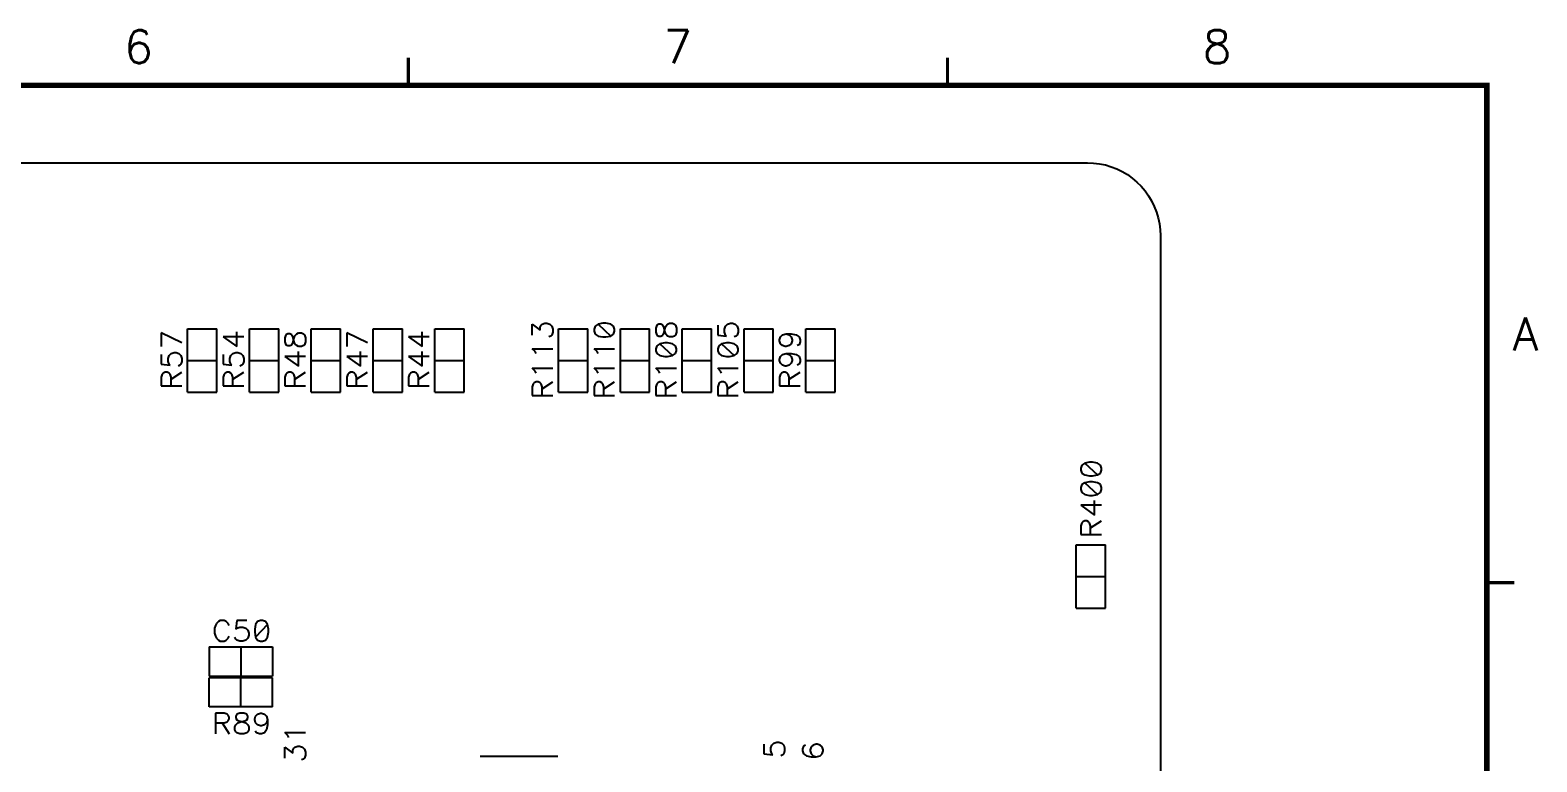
# Model space of a CAD drawing. Extents: x 295 to 953, y 10 to 290.
# Drawn here: x 750.3 to 886.5, y 223.8 to 290 of the extents above; entities that cross this region are included whole.
import ezdxf
from ezdxf.enums import TextEntityAlignment as Align

# ---------------------------------------------------------------- set-up
doc = ezdxf.new("R2010")
doc.units = 0
doc.header["$LTSCALE"] = 5
doc.header["$MEASUREMENT"] = 0
doc.layers.get('0').update_dxf_attribs({"linetype": 'CONTINUOUS', "lineweight": 25})
for name, color, linetype in [('DV-DPO-A6_BSK', 2, 'CONTINUOUS'), ('문자', 4, 'CONTINUOUS'), ('테두리', 3, 'CONTINUOUS')]:
    doc.layers.add(name, color=color, linetype=linetype)
doc.styles.get("Standard").update_dxf_attribs({"font": 'simplex.shx'})

# ---------------------------------------------------------------- blocks, each defined once
blk = doc.blocks.new('C')
at = {"layer": '테두리'}
blk.add_line((405, 285), (405, 15), dxfattribs=at)
for points, const_width in [([(307.5, 287.5), (307.5, 285)], 0.3), ([(356.25, 287.5), (356.25, 285)], 0.3), ([(15, 285), (15, 15), (405, 15), (405, 285), (15, 285)], 0.5), ([(407.5, 240), (405, 240)], 0.3)]:
    blk.add_lwpolyline(points, dxfattribs=dict(at, const_width=const_width))
at = {"layer": '문자'}
for s, p in [('6', (283.12, 288.5)), ('7', (331.88, 288.5)), ('8', (380.62, 288.5)), ('A', (408.5, 262.5))]:
    blk.add_text(s, height=3, dxfattribs=at).set_placement(p, align=Align.MIDDLE)

msp = doc.modelspace()

# ---------------------------------------------------------------- linework, layer by layer
at = {"layer": 'DV-DPO-A6_BSK', "color": 7}
for p, q in [((529.08, 278), (845.88, 278)), ((845.88, 278), (846.43, 277.97)), ((846.43, 277.97), (846.97, 277.91)), ((846.97, 277.91), (847.5, 277.8)), ((847.5, 277.8), (848.02, 277.64)), ((848.02, 277.64), (848.53, 277.44)), ((848.53, 277.44), (849.02, 277.2)), ((849.02, 277.2), (849.49, 276.92)), ((849.49, 276.92), (849.93, 276.61)), ((849.93, 276.61), (850.35, 276.25)), ((850.35, 276.25), (850.73, 275.87)), ((850.73, 275.87), (851.09, 275.45)), ((851.09, 275.45), (851.4, 275.01)), ((851.4, 275.01), (851.68, 274.54)), ((851.68, 274.54), (851.92, 274.05)), ((851.92, 274.05), (852.12, 273.54)), ((852.12, 273.54), (852.28, 273.02)), ((852.28, 273.02), (852.39, 272.48)), ((852.39, 272.48), (852.45, 271.94)), ((852.45, 271.94), (852.48, 271.4)), ((852.48, 271.4), (852.48, 75.6)), ((764.54, 257.25), (764.54, 262.97)), ((764.54, 262.97), (767.19, 262.97)), ((767.19, 257.25), (767.19, 262.97)), ((770.13, 257.25), (770.13, 262.97)), ((770.13, 262.97), (772.78, 262.97)), ((772.78, 257.25), (772.78, 262.97)), ((775.72, 257.25), (775.72, 262.97)), ((775.72, 262.97), (778.36, 262.97)), ((778.36, 257.25), (778.36, 262.97)), ((781.31, 257.25), (781.31, 262.97)), ((781.31, 262.97), (783.95, 262.97)), ((783.95, 257.25), (783.95, 262.97)), ((786.9, 257.25), (786.9, 262.97)), ((786.9, 262.97), (789.54, 262.97)), ((789.54, 257.25), (789.54, 262.97)), ((795.7, 262.41), (795.7, 263.38)), ((795.7, 263.38), (796.4, 262.85)), ((796.4, 263.12), (796.49, 263.29)), ((796.4, 262.85), (796.4, 263.12)), ((796.49, 263.29), (796.58, 263.38)), ((796.58, 263.38), (796.84, 263.47)), ((796.84, 263.47), (797.02, 263.47)), ((797.02, 263.47), (797.29, 263.38)), ((797.29, 263.38), (797.46, 263.21)), ((797.46, 263.21), (797.55, 262.94)), ((797.55, 262.94), (797.55, 262.67)), ((798.07, 257.25), (798.07, 262.97)), ((798.07, 262.97), (800.72, 262.97)), ((800.72, 257.25), (800.72, 262.97)), ((801.37, 263.21), (801.29, 262.94)), ((801.29, 262.94), (801.29, 262.76)), ((801.64, 263.38), (801.37, 263.21)), ((802.08, 263.47), (801.64, 263.38)), ((801.64, 263.38), (802.79, 262.32)), ((802.35, 263.47), (802.08, 263.47)), ((802.79, 263.38), (802.35, 263.47)), ((803.05, 263.21), (802.79, 263.38)), ((803.14, 262.94), (803.05, 263.21)), ((803.14, 262.76), (803.14, 262.94)), ((803.66, 257.25), (803.66, 262.97)), ((803.66, 262.97), (806.3, 262.97)), ((806.3, 257.25), (806.3, 262.97)), ((806.96, 263.29), (806.87, 263.03)), ((806.87, 263.03), (806.87, 262.67)), ((807.14, 263.38), (806.96, 263.29)), ((807.31, 263.38), (807.14, 263.38)), ((807.49, 263.29), (807.31, 263.38)), ((807.58, 263.12), (807.49, 263.29)), ((807.67, 262.76), (807.58, 263.12)), ((807.58, 262.59), (807.67, 262.94)), ((807.67, 262.94), (807.76, 263.21)), ((807.76, 263.21), (807.93, 263.38)), ((807.93, 263.38), (808.11, 263.47)), ((808.11, 263.47), (808.38, 263.47)), ((808.38, 263.47), (808.55, 263.38)), ((808.55, 263.38), (808.64, 263.29)), ((808.64, 263.29), (808.73, 263.03)), ((808.73, 263.03), (808.73, 262.67)), ((809.25, 257.25), (809.25, 262.97)), ((809.25, 262.97), (811.89, 262.97)), ((811.89, 257.25), (811.89, 262.97)), ((812.46, 263.29), (812.46, 262.41)), ((813.08, 262.94), (813.17, 263.21)), ((813.08, 262.67), (813.08, 262.94)), ((813.17, 263.21), (813.34, 263.38)), ((813.34, 263.38), (813.61, 263.47)), ((813.61, 263.47), (813.79, 263.47)), ((813.79, 263.47), (814.05, 263.38)), ((814.05, 263.38), (814.23, 263.21)), ((814.23, 263.21), (814.32, 262.94)), ((814.32, 262.94), (814.32, 262.67)), ((814.84, 257.25), (814.84, 262.97)), ((814.84, 262.97), (817.48, 262.97)), ((817.48, 257.25), (817.48, 262.97)), ((820.42, 257.25), (820.42, 262.97)), ((820.42, 262.97), (823.07, 262.97)), ((823.07, 257.25), (823.07, 262.97)), ((764.02, 261.71), (762.16, 262.6)), ((762.16, 262.6), (762.16, 261.36)), ((769.61, 262.24), (767.75, 262.24)), ((767.75, 262.24), (768.99, 261.36)), ((768.99, 261.36), (768.99, 262.69)), ((773.42, 262.42), (773.33, 262.15)), ((773.33, 262.15), (773.33, 261.8)), ((773.33, 261.8), (773.42, 261.53)), ((773.6, 262.51), (773.42, 262.42)), ((773.42, 261.53), (773.6, 261.45)), ((773.78, 262.51), (773.6, 262.51)), ((773.95, 262.42), (773.78, 262.51)), ((773.78, 261.45), (773.95, 261.53)), ((774.04, 262.24), (773.95, 262.42)), ((773.95, 261.53), (774.04, 261.71)), ((774.13, 261.89), (774.04, 262.24)), ((774.04, 261.71), (774.13, 262.07)), ((774.13, 262.07), (774.22, 262.33)), ((774.22, 261.62), (774.13, 261.89)), ((774.22, 262.33), (774.4, 262.51)), ((774.4, 261.45), (774.22, 261.62)), ((774.4, 262.51), (774.57, 262.6)), ((774.57, 262.6), (774.84, 262.6)), ((774.84, 262.6), (775.02, 262.51)), ((775.02, 262.51), (775.11, 262.42)), ((775.11, 261.53), (775.02, 261.45)), ((775.11, 262.42), (775.2, 262.15)), ((775.2, 261.8), (775.11, 261.53)), ((775.2, 262.15), (775.2, 261.8)), ((780.79, 261.71), (778.92, 262.6)), ((778.92, 262.6), (778.92, 261.36)), ((786.38, 262.24), (784.51, 262.24)), ((784.51, 262.24), (785.75, 261.36)), ((785.75, 261.36), (785.75, 262.69)), ((797.37, 262.32), (797.2, 262.23)), ((797.46, 262.41), (797.37, 262.32)), ((797.55, 262.67), (797.46, 262.41)), ((801.29, 262.76), (801.37, 262.5)), ((801.37, 262.5), (801.64, 262.32)), ((801.64, 262.32), (802.08, 262.23)), ((802.08, 262.23), (802.35, 262.23)), ((802.35, 262.23), (802.79, 262.32)), ((802.79, 262.32), (803.05, 262.5)), ((803.05, 262.5), (803.14, 262.76)), ((806.87, 262.67), (806.96, 262.41)), ((806.96, 262.41), (807.14, 262.32)), ((807.23, 261.61), (806.96, 261.44)), ((807.14, 262.32), (807.31, 262.32)), ((807.67, 261.7), (807.23, 261.61)), ((807.23, 261.61), (808.38, 260.55)), ((807.31, 262.32), (807.49, 262.41)), ((807.49, 262.41), (807.58, 262.59)), ((807.76, 262.5), (807.67, 262.76)), ((807.93, 261.7), (807.67, 261.7)), ((807.93, 262.32), (807.76, 262.5)), ((808.11, 262.23), (807.93, 262.32)), ((808.38, 261.61), (807.93, 261.7)), ((808.38, 262.23), (808.11, 262.23)), ((808.55, 262.32), (808.38, 262.23)), ((808.64, 261.44), (808.38, 261.61)), ((808.64, 262.41), (808.55, 262.32)), ((808.73, 262.67), (808.64, 262.41)), ((812.46, 262.41), (813.25, 262.32)), ((812.81, 261.61), (812.55, 261.44)), ((813.25, 261.7), (812.81, 261.61)), ((812.81, 261.61), (813.96, 260.55)), ((813.17, 262.41), (813.08, 262.67)), ((813.25, 262.32), (813.17, 262.41)), ((813.52, 261.7), (813.25, 261.7)), ((813.96, 261.61), (813.52, 261.7)), ((814.14, 262.32), (813.96, 262.23)), ((814.23, 261.44), (813.96, 261.61)), ((814.23, 262.41), (814.14, 262.32)), ((814.32, 262.67), (814.23, 262.41)), ((818.04, 261.98), (818.13, 262.24)), ((818.04, 261.89), (818.04, 261.98)), ((818.13, 261.62), (818.04, 261.89)), ((818.13, 262.24), (818.31, 262.42)), ((818.31, 261.45), (818.13, 261.62)), ((818.31, 262.42), (818.66, 262.51)), ((818.66, 262.51), (818.93, 262.42)), ((818.66, 262.51), (819.11, 262.51)), ((818.93, 262.42), (819.11, 262.24)), ((819.11, 261.62), (818.93, 261.45)), ((819.11, 262.51), (819.55, 262.42)), ((819.11, 262.24), (819.19, 261.98)), ((819.19, 261.89), (819.11, 261.62)), ((819.19, 261.98), (819.19, 261.89)), ((819.55, 262.42), (819.82, 262.24)), ((819.82, 261.53), (819.64, 261.45)), ((819.82, 262.24), (819.9, 261.98)), ((819.9, 261.8), (819.82, 261.53)), ((819.9, 261.98), (819.9, 261.8)), ((762.16, 260.65), (762.16, 259.76)), ((762.78, 260.29), (762.87, 260.56)), ((762.78, 260.02), (762.78, 260.29)), ((762.87, 260.56), (763.05, 260.73)), ((763.05, 260.73), (763.31, 260.82)), ((763.31, 260.82), (763.49, 260.82)), ((763.49, 260.82), (763.76, 260.73)), ((763.76, 260.73), (763.94, 260.56)), ((763.94, 260.56), (764.02, 260.29)), ((764.02, 260.29), (764.02, 260.02)), ((767.75, 260.65), (767.75, 259.76)), ((768.37, 260.29), (768.46, 260.56)), ((768.37, 260.02), (768.37, 260.29)), ((768.46, 260.56), (768.63, 260.73)), ((768.63, 260.73), (768.9, 260.82)), ((768.9, 260.82), (769.08, 260.82)), ((769.08, 260.82), (769.34, 260.73)), ((769.34, 260.73), (769.52, 260.56)), ((769.52, 260.56), (769.61, 260.29)), ((769.61, 260.29), (769.61, 260.02)), ((775.2, 260.47), (773.33, 260.47)), ((773.33, 260.47), (774.57, 259.58)), ((773.6, 261.45), (773.78, 261.45)), ((774.57, 261.36), (774.4, 261.45)), ((774.84, 261.36), (774.57, 261.36)), ((774.57, 259.58), (774.57, 260.91)), ((775.02, 261.45), (774.84, 261.36)), ((780.79, 260.47), (778.92, 260.47)), ((778.92, 260.47), (780.16, 259.58)), ((780.16, 259.58), (780.16, 260.91)), ((786.38, 260.47), (784.51, 260.47)), ((784.51, 260.47), (785.75, 259.58)), ((785.75, 259.58), (785.75, 260.91)), ((795.96, 260.91), (795.7, 261.17)), ((795.7, 261.17), (797.55, 261.17)), ((796.05, 260.73), (795.96, 260.91)), ((801.55, 260.91), (801.29, 261.17)), ((801.29, 261.17), (803.14, 261.17)), ((801.64, 260.73), (801.55, 260.91)), ((806.96, 261.44), (806.87, 261.17)), ((806.87, 261.17), (806.87, 260.99)), ((806.87, 260.99), (806.96, 260.73)), ((806.96, 260.73), (807.23, 260.55)), ((807.23, 260.55), (807.67, 260.47)), ((807.67, 260.47), (807.93, 260.47)), ((807.93, 260.47), (808.38, 260.55)), ((808.38, 260.55), (808.64, 260.73)), ((808.73, 261.17), (808.64, 261.44)), ((808.64, 260.73), (808.73, 260.99)), ((808.73, 260.99), (808.73, 261.17)), ((812.55, 261.44), (812.46, 261.17)), ((812.46, 261.17), (812.46, 260.99)), ((812.46, 260.99), (812.55, 260.73)), ((812.55, 260.73), (812.81, 260.55)), ((812.81, 260.55), (813.25, 260.47)), ((813.25, 260.47), (813.52, 260.47)), ((813.52, 260.47), (813.96, 260.55)), ((813.96, 260.55), (814.23, 260.73)), ((814.32, 261.17), (814.23, 261.44)), ((814.23, 260.73), (814.32, 260.99)), ((814.32, 260.99), (814.32, 261.17)), ((818.04, 260.2), (818.13, 260.47)), ((818.04, 260.11), (818.04, 260.2)), ((818.13, 260.47), (818.31, 260.65)), ((818.57, 261.36), (818.31, 261.45)), ((818.31, 260.65), (818.66, 260.73)), ((818.66, 261.36), (818.57, 261.36)), ((818.93, 261.45), (818.66, 261.36)), ((818.66, 260.73), (818.93, 260.65)), ((818.66, 260.73), (819.11, 260.73)), ((818.93, 260.65), (819.11, 260.47)), ((819.11, 260.73), (819.55, 260.65)), ((819.11, 260.47), (819.19, 260.2)), ((819.19, 260.2), (819.19, 260.11)), ((819.55, 260.65), (819.82, 260.47)), ((819.82, 260.47), (819.9, 260.2)), ((819.9, 260.2), (819.9, 260.02)), ((762.16, 259.76), (762.96, 259.67)), ((762.25, 258.87), (762.16, 258.6)), ((762.34, 258.96), (762.25, 258.87)), ((762.51, 259.05), (762.34, 258.96)), ((762.69, 259.05), (762.51, 259.05)), ((762.87, 258.96), (762.69, 259.05)), ((762.87, 259.76), (762.78, 260.02)), ((762.96, 259.67), (762.87, 259.76)), ((762.96, 258.87), (762.87, 258.96)), ((763.05, 258.6), (762.96, 258.87)), ((763.05, 258.42), (764.02, 259.05)), ((763.85, 259.67), (763.67, 259.58)), ((763.94, 259.76), (763.85, 259.67)), ((764.02, 260.02), (763.94, 259.76)), ((764.54, 260.11), (767.19, 260.11)), ((767.75, 259.76), (768.55, 259.67)), ((767.84, 258.87), (767.75, 258.6)), ((767.92, 258.96), (767.84, 258.87)), ((768.1, 259.05), (767.92, 258.96)), ((768.28, 259.05), (768.1, 259.05)), ((768.46, 258.96), (768.28, 259.05)), ((768.46, 259.76), (768.37, 260.02)), ((768.55, 259.67), (768.46, 259.76)), ((768.55, 258.87), (768.46, 258.96)), ((768.63, 258.6), (768.55, 258.87)), ((768.63, 258.42), (769.61, 259.05)), ((769.43, 259.67), (769.25, 259.58)), ((769.52, 259.76), (769.43, 259.67)), ((769.61, 260.02), (769.52, 259.76)), ((770.13, 260.11), (772.78, 260.11)), ((773.42, 258.87), (773.33, 258.6)), ((773.51, 258.96), (773.42, 258.87)), ((773.69, 259.05), (773.51, 258.96)), ((773.86, 259.05), (773.69, 259.05)), ((774.04, 258.96), (773.86, 259.05)), ((774.13, 258.87), (774.04, 258.96)), ((774.22, 258.6), (774.13, 258.87)), ((774.22, 258.42), (775.2, 259.05)), ((775.72, 260.11), (778.36, 260.11)), ((779.01, 258.87), (778.92, 258.6)), ((779.1, 258.96), (779.01, 258.87)), ((779.27, 259.05), (779.1, 258.96)), ((779.45, 259.05), (779.27, 259.05)), ((779.63, 258.96), (779.45, 259.05)), ((779.72, 258.87), (779.63, 258.96)), ((779.81, 258.6), (779.72, 258.87)), ((779.81, 258.42), (780.79, 259.05)), ((781.31, 260.11), (783.95, 260.11)), ((784.6, 258.87), (784.51, 258.6)), ((784.69, 258.96), (784.6, 258.87)), ((784.86, 259.05), (784.69, 258.96)), ((785.04, 259.05), (784.86, 259.05)), ((785.22, 258.96), (785.04, 259.05)), ((785.31, 258.87), (785.22, 258.96)), ((785.4, 258.6), (785.31, 258.87)), ((785.4, 258.42), (786.38, 259.05)), ((786.9, 260.11), (789.54, 260.11)), ((795.96, 259.14), (795.7, 259.41)), ((795.7, 259.41), (797.55, 259.41)), ((796.05, 258.96), (795.96, 259.14)), ((798.07, 260.11), (800.72, 260.11)), ((801.55, 259.14), (801.29, 259.41)), ((801.29, 259.41), (803.14, 259.41)), ((801.64, 258.96), (801.55, 259.14)), ((803.66, 260.11), (806.3, 260.11)), ((807.14, 259.14), (806.87, 259.41)), ((806.87, 259.41), (808.73, 259.41)), ((807.23, 258.96), (807.14, 259.14)), ((809.25, 260.11), (811.89, 260.11)), ((812.72, 259.14), (812.46, 259.41)), ((812.46, 259.41), (814.32, 259.41)), ((812.81, 258.96), (812.72, 259.14)), ((814.84, 260.11), (817.48, 260.11)), ((818.13, 259.85), (818.04, 260.11)), ((818.13, 258.87), (818.04, 258.6)), ((818.31, 259.67), (818.13, 259.85)), ((818.22, 258.96), (818.13, 258.87)), ((818.39, 259.05), (818.22, 258.96)), ((818.57, 259.58), (818.31, 259.67)), ((818.57, 259.05), (818.39, 259.05)), ((818.66, 259.58), (818.57, 259.58)), ((818.75, 258.96), (818.57, 259.05)), ((818.93, 259.67), (818.66, 259.58)), ((818.84, 258.87), (818.75, 258.96)), ((818.93, 258.6), (818.84, 258.87)), ((819.11, 259.85), (818.93, 259.67)), ((818.93, 258.42), (819.9, 259.05)), ((819.19, 260.11), (819.11, 259.85)), ((819.82, 259.76), (819.64, 259.67)), ((819.9, 260.02), (819.82, 259.76)), ((820.42, 260.11), (823.07, 260.11)), ((762.16, 258.6), (762.16, 257.8)), ((762.16, 257.8), (764.02, 257.8)), ((763.05, 257.8), (763.05, 258.6)), ((767.75, 258.6), (767.75, 257.8)), ((767.75, 257.8), (769.61, 257.8)), ((768.63, 257.8), (768.63, 258.6)), ((773.33, 258.6), (773.33, 257.8)), ((773.33, 257.8), (775.2, 257.8)), ((774.22, 257.8), (774.22, 258.6)), ((778.92, 258.6), (778.92, 257.8)), ((778.92, 257.8), (780.79, 257.8)), ((779.81, 257.8), (779.81, 258.6)), ((784.51, 258.6), (784.51, 257.8)), ((784.51, 257.8), (786.38, 257.8)), ((785.4, 257.8), (785.4, 258.6)), ((795.79, 257.99), (795.7, 257.72)), ((795.7, 257.72), (795.7, 256.93)), ((795.87, 258.08), (795.79, 257.99)), ((796.05, 258.16), (795.87, 258.08)), ((796.23, 258.16), (796.05, 258.16)), ((796.4, 258.08), (796.23, 258.16)), ((796.49, 257.99), (796.4, 258.08)), ((796.58, 257.72), (796.49, 257.99)), ((796.58, 257.54), (797.55, 258.16)), ((796.58, 256.93), (796.58, 257.72)), ((801.37, 257.99), (801.29, 257.72)), ((801.29, 257.72), (801.29, 256.93)), ((801.46, 258.08), (801.37, 257.99)), ((801.64, 258.16), (801.46, 258.08)), ((801.82, 258.16), (801.64, 258.16)), ((801.99, 258.08), (801.82, 258.16)), ((802.08, 257.99), (801.99, 258.08)), ((802.17, 257.72), (802.08, 257.99)), ((802.17, 257.54), (803.14, 258.16)), ((802.17, 256.93), (802.17, 257.72)), ((806.96, 257.99), (806.87, 257.72)), ((806.87, 257.72), (806.87, 256.93)), ((807.05, 258.08), (806.96, 257.99)), ((807.23, 258.16), (807.05, 258.08)), ((807.4, 258.16), (807.23, 258.16)), ((807.58, 258.08), (807.4, 258.16)), ((807.67, 257.99), (807.58, 258.08)), ((807.76, 257.72), (807.67, 257.99)), ((807.76, 257.54), (808.73, 258.16)), ((807.76, 256.93), (807.76, 257.72)), ((812.55, 257.99), (812.46, 257.72)), ((812.46, 257.72), (812.46, 256.93)), ((812.63, 258.08), (812.55, 257.99)), ((812.81, 258.16), (812.63, 258.08)), ((812.99, 258.16), (812.81, 258.16)), ((813.17, 258.08), (812.99, 258.16)), ((813.25, 257.99), (813.17, 258.08)), ((813.34, 257.72), (813.25, 257.99)), ((813.34, 257.54), (814.32, 258.16)), ((813.34, 256.93), (813.34, 257.72)), ((818.04, 258.6), (818.04, 257.8)), ((818.04, 257.8), (819.9, 257.8)), ((818.93, 257.8), (818.93, 258.6)), ((764.54, 257.25), (767.19, 257.25)), ((770.13, 257.25), (772.78, 257.25)), ((775.72, 257.25), (778.36, 257.25)), ((781.31, 257.25), (783.95, 257.25)), ((786.9, 257.25), (789.54, 257.25)), ((795.7, 256.93), (797.55, 256.93)), ((798.07, 257.25), (800.72, 257.25)), ((801.29, 256.93), (803.14, 256.93)), ((803.66, 257.25), (806.3, 257.25)), ((806.87, 256.93), (808.73, 256.93)), ((809.25, 257.25), (811.89, 257.25)), ((812.46, 256.93), (814.32, 256.93)), ((814.84, 257.25), (817.48, 257.25)), ((820.42, 257.25), (823.07, 257.25)), ((845.38, 250.63), (845.29, 250.37)), ((845.64, 250.81), (845.38, 250.63)), ((846.08, 250.89), (845.64, 250.81)), ((845.64, 250.81), (846.79, 249.75)), ((846.35, 250.89), (846.08, 250.89)), ((846.79, 250.81), (846.35, 250.89)), ((847.06, 250.63), (846.79, 250.81)), ((847.15, 250.37), (847.06, 250.63)), ((845.29, 250.37), (845.29, 250.19)), ((845.29, 250.19), (845.38, 249.92)), ((845.38, 249.92), (845.64, 249.75)), ((845.64, 249.75), (846.08, 249.66)), ((846.08, 249.66), (846.35, 249.66)), ((846.35, 249.66), (846.79, 249.75)), ((846.79, 249.75), (847.06, 249.92)), ((847.06, 249.92), (847.15, 250.19)), ((847.15, 250.19), (847.15, 250.37)), ((845.38, 248.87), (845.29, 248.6)), ((845.29, 248.6), (845.29, 248.42)), ((845.29, 248.42), (845.38, 248.16)), ((845.64, 249.04), (845.38, 248.87)), ((845.38, 248.16), (845.64, 247.98)), ((846.08, 249.13), (845.64, 249.04)), ((845.64, 249.04), (846.79, 247.98)), ((845.64, 247.98), (846.08, 247.89)), ((846.35, 249.13), (846.08, 249.13)), ((846.08, 247.89), (846.35, 247.89)), ((846.79, 249.04), (846.35, 249.13)), ((846.35, 247.89), (846.79, 247.98)), ((847.06, 248.87), (846.79, 249.04)), ((846.79, 247.98), (847.06, 248.16)), ((847.15, 248.6), (847.06, 248.87)), ((847.06, 248.16), (847.15, 248.42)), ((847.15, 248.42), (847.15, 248.6)), ((847.15, 247.01), (845.29, 247.01)), ((845.29, 247.01), (846.53, 246.12)), ((846.53, 246.12), (846.53, 247.45)), ((845.38, 245.42), (845.29, 245.15)), ((845.46, 245.5), (845.38, 245.42)), ((845.64, 245.59), (845.46, 245.5)), ((845.82, 245.59), (845.64, 245.59)), ((845.99, 245.5), (845.82, 245.59)), ((846.08, 245.42), (845.99, 245.5)), ((846.17, 245.15), (846.08, 245.42)), ((846.17, 244.97), (847.15, 245.59)), ((845.29, 245.15), (845.29, 244.36)), ((845.29, 244.36), (847.15, 244.36)), ((846.17, 244.36), (846.17, 245.15)), ((844.87, 237.69), (844.87, 243.41)), ((844.87, 243.41), (847.51, 243.41)), ((847.51, 237.69), (847.51, 243.41)), ((844.87, 240.55), (847.51, 240.55)), ((844.87, 237.69), (847.51, 237.69)), ((767.05, 236.13), (766.96, 235.87)), ((766.96, 235.87), (766.96, 235.42)), ((767.14, 236.31), (767.05, 236.13)), ((767.32, 236.49), (767.14, 236.31)), ((767.49, 236.58), (767.32, 236.49)), ((767.85, 236.58), (767.49, 236.58)), ((768.03, 236.49), (767.85, 236.58)), ((768.2, 236.31), (768.03, 236.49)), ((768.29, 236.13), (768.2, 236.31)), ((769, 236.58), (768.91, 235.78)), ((768.91, 235.78), (769, 235.87)), ((769.89, 236.58), (769, 236.58)), ((769, 235.87), (769.27, 235.96)), ((769.27, 235.96), (769.53, 235.96)), ((769.53, 235.96), (769.8, 235.87)), ((769.8, 235.87), (769.98, 235.69)), ((769.98, 235.69), (770.07, 235.42)), ((770.69, 236.22), (770.6, 235.78)), ((770.6, 235.78), (770.6, 235.51)), ((770.87, 236.49), (770.69, 236.22)), ((771.75, 236.22), (770.69, 235.07)), ((771.13, 236.58), (770.87, 236.49)), ((771.31, 236.58), (771.13, 236.58)), ((771.58, 236.49), (771.31, 236.58)), ((771.75, 236.22), (771.58, 236.49)), ((771.84, 235.78), (771.75, 236.22)), ((771.84, 235.51), (771.84, 235.78)), ((766.96, 235.42), (767.05, 235.16)), ((767.05, 235.16), (767.14, 234.98)), ((767.14, 234.98), (767.32, 234.8)), ((767.32, 234.8), (767.49, 234.71)), ((767.49, 234.71), (767.85, 234.71)), ((767.85, 234.71), (768.03, 234.8)), ((768.03, 234.8), (768.2, 234.98)), ((768.2, 234.98), (768.29, 235.16)), ((768.91, 234.89), (768.82, 235.07)), ((769, 234.8), (768.91, 234.89)), ((769.27, 234.71), (769, 234.8)), ((769.53, 234.71), (769.27, 234.71)), ((769.8, 234.8), (769.53, 234.71)), ((769.98, 234.98), (769.8, 234.8)), ((770.07, 235.25), (769.98, 234.98)), ((770.07, 235.42), (770.07, 235.25)), ((770.6, 235.51), (770.69, 235.07)), ((770.69, 235.07), (770.87, 234.8)), ((770.87, 234.8), (771.13, 234.71)), ((771.13, 234.71), (771.31, 234.71)), ((771.31, 234.71), (771.58, 234.8)), ((771.58, 234.8), (771.75, 235.07)), ((771.75, 235.07), (771.84, 235.51)), ((766.5, 234.19), (772.22, 234.19)), ((766.5, 234.19), (766.5, 231.55)), ((769.36, 234.19), (769.36, 231.55)), ((772.22, 234.19), (772.22, 231.55)), ((766.5, 231.55), (772.22, 231.55)), ((772.22, 231.4), (766.5, 231.4)), ((766.5, 228.76), (766.5, 231.4)), ((769.36, 228.76), (769.36, 231.4)), ((772.22, 228.76), (772.22, 231.4)), ((772.22, 228.76), (766.5, 228.76)), ((767.85, 228.2), (767.05, 228.2)), ((767.05, 228.2), (767.05, 226.33)), ((768.11, 228.11), (767.85, 228.2)), ((768.2, 228.02), (768.11, 228.11)), ((768.11, 227.4), (768.2, 227.49)), ((768.29, 227.84), (768.2, 228.02)), ((768.2, 227.49), (768.29, 227.67)), ((768.29, 227.67), (768.29, 227.84)), ((769, 228.11), (768.91, 227.93)), ((768.91, 227.93), (768.91, 227.75)), ((768.91, 227.75), (769, 227.58)), ((769.27, 228.2), (769, 228.11)), ((769, 227.58), (769.18, 227.49)), ((769.18, 227.49), (769.53, 227.4)), ((769.62, 228.2), (769.27, 228.2)), ((769.36, 227.4), (769.71, 227.49)), ((769.89, 228.11), (769.62, 228.2)), ((769.71, 227.49), (769.89, 227.58)), ((769.98, 227.93), (769.89, 228.11)), ((769.89, 227.58), (769.98, 227.75)), ((769.98, 227.75), (769.98, 227.93)), ((770.6, 227.67), (770.69, 227.93)), ((770.6, 227.58), (770.6, 227.67)), ((770.69, 227.31), (770.6, 227.58)), ((770.69, 227.93), (770.87, 228.11)), ((770.87, 228.11), (771.13, 228.2)), ((771.13, 228.2), (771.22, 228.2)), ((771.22, 228.2), (771.49, 228.11)), ((771.49, 228.11), (771.67, 227.93)), ((771.67, 227.93), (771.75, 227.58)), ((771.75, 227.58), (771.67, 227.31)), ((771.75, 227.58), (771.75, 227.13)), ((767.05, 227.31), (767.85, 227.31)), ((767.67, 227.31), (768.29, 226.33)), ((767.85, 227.31), (768.11, 227.4)), ((768.82, 226.95), (768.91, 227.13)), ((768.82, 226.69), (768.82, 226.95)), ((768.91, 226.51), (768.82, 226.69)), ((768.91, 227.13), (769.09, 227.31)), ((769, 226.42), (768.91, 226.51)), ((769.27, 226.33), (769, 226.42)), ((769.09, 227.31), (769.36, 227.4)), ((769.62, 226.33), (769.27, 226.33)), ((769.53, 227.4), (769.8, 227.31)), ((769.89, 226.42), (769.62, 226.33)), ((769.8, 227.31), (769.98, 227.13)), ((769.98, 226.51), (769.89, 226.42)), ((769.98, 227.13), (770.07, 226.95)), ((770.07, 226.69), (769.98, 226.51)), ((770.07, 226.95), (770.07, 226.69)), ((770.87, 227.13), (770.69, 227.31)), ((770.78, 226.42), (770.69, 226.6)), ((771.04, 226.33), (770.78, 226.42)), ((771.13, 227.04), (770.87, 227.13)), ((771.22, 226.33), (771.04, 226.33)), ((771.22, 227.04), (771.13, 227.04)), ((771.49, 227.13), (771.22, 227.04)), ((771.49, 226.42), (771.22, 226.33)), ((771.67, 227.31), (771.49, 227.13)), ((771.67, 226.69), (771.49, 226.42)), ((771.75, 227.13), (771.67, 226.69)), ((773.6, 226.17), (773.33, 226.44)), ((773.33, 226.44), (775.2, 226.44)), ((773.69, 225.99), (773.6, 226.17)), ((773.33, 224.13), (773.33, 225.11)), ((773.33, 225.11), (774.04, 224.58)), ((774.04, 224.84), (774.13, 225.02)), ((774.04, 224.58), (774.04, 224.84)), ((774.13, 225.02), (774.22, 225.11)), ((774.22, 225.11), (774.49, 225.2)), ((774.49, 225.2), (774.66, 225.2)), ((774.66, 225.2), (774.93, 225.11)), ((774.93, 225.11), (775.11, 224.93)), ((775.11, 224.93), (775.2, 224.66)), ((816.64, 225.4), (816.64, 224.51)), ((817.26, 225.04), (817.35, 225.31)), ((817.26, 224.78), (817.26, 225.04)), ((817.35, 224.51), (817.26, 224.78)), ((817.35, 225.31), (817.53, 225.49)), ((817.53, 225.49), (817.79, 225.58)), ((817.79, 225.58), (817.97, 225.58)), ((817.97, 225.58), (818.24, 225.49)), ((818.24, 225.49), (818.42, 225.31)), ((818.42, 225.31), (818.51, 225.04)), ((818.51, 224.78), (818.42, 224.51)), ((818.51, 225.04), (818.51, 224.78)), ((820.2, 225.22), (820.11, 224.95)), ((820.11, 224.95), (820.11, 224.77)), ((820.11, 224.77), (820.2, 224.5)), ((820.38, 225.31), (820.2, 225.22)), ((820.92, 225.13), (820.83, 224.86)), ((820.83, 224.86), (820.83, 224.77)), ((820.83, 224.77), (820.92, 224.5)), ((821.09, 225.31), (820.92, 225.13)), ((821.37, 225.4), (821.09, 225.31)), ((821.46, 225.4), (821.37, 225.4)), ((821.73, 225.31), (821.46, 225.4)), ((821.9, 225.13), (821.73, 225.31)), ((821.99, 224.86), (821.9, 225.13)), ((821.9, 224.5), (821.99, 224.77)), ((821.99, 224.77), (821.99, 224.86)), ((775.02, 224.04), (774.84, 223.96)), ((775.11, 224.13), (775.02, 224.04)), ((775.2, 224.4), (775.11, 224.13)), ((775.2, 224.66), (775.2, 224.4)), ((798.02, 224.28), (790.99, 224.28)), ((816.64, 224.51), (817.44, 224.42)), ((817.44, 224.42), (817.35, 224.51)), ((818.33, 224.42), (818.15, 224.34)), ((818.42, 224.51), (818.33, 224.42)), ((820.2, 224.5), (820.47, 224.32)), ((820.47, 224.32), (820.92, 224.23)), ((820.92, 224.5), (821.09, 224.32)), ((820.92, 224.23), (821.37, 224.23)), ((821.09, 224.32), (821.37, 224.23)), ((821.37, 224.23), (821.73, 224.32)), ((821.73, 224.32), (821.9, 224.5))]:
    msp.add_line(p, q, dxfattribs=at)

# ---------------------------------------------------------------- block references
msp.add_blockref('C', (476.98, 0))

doc.saveas('drawing.dxf')
